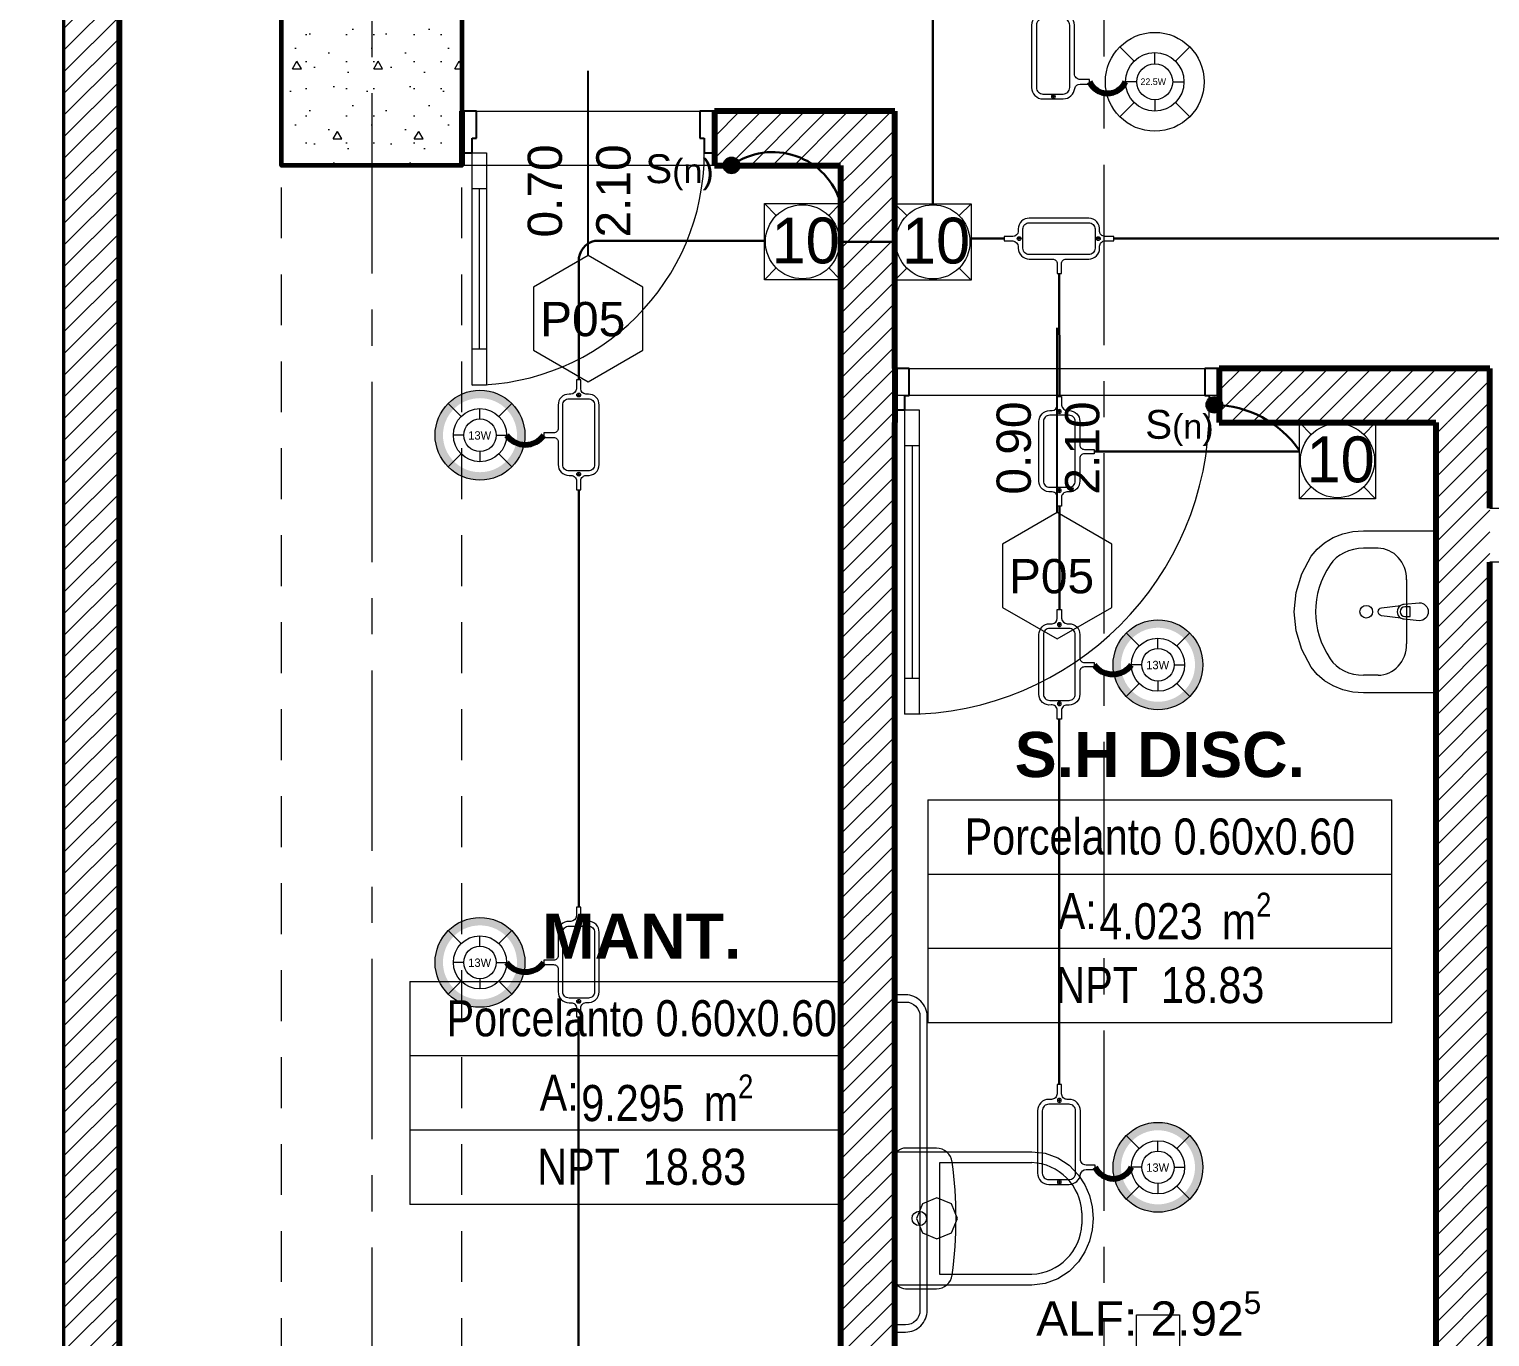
# Model space of a CAD drawing. Header units: inches. Extents: x -38 to 5698, y -33 to 92.
# Drawn here: x 413.37 to 417.42, y 12.852 to 16.477 of the extents above; entities that cross this region are included whole.
import ezdxf
from ezdxf.lldxf.tags import DXFTag

# ---------------------------------------------------------------- set-up
doc = ezdxf.new("R2010")
doc.units = ezdxf.units.IN
doc.header["$MEASUREMENT"] = 0
doc.set_wipeout_variables(frame=1)
for name, pattern in [('CONTINUA', [0]), ('Hidden Line', [0.195611, 0.141111, -0.0545]), ('Punto & Raya', [0.65, 0.5, -0.075, 0, -0.075]), ('Rayas', [0.282222, 0.141111, -0.141111]), ('Wipeout_Contour', [1, 0, -1])]:
    doc.linetypes.add(name, pattern=pattern)
for name, color, linetype, lineweight in [('00 IE CKTO TOMAS', 111, 'Rayas', 18), ('01 IE LUM LED AD DN570C', 1, 'Continuous', 13), ('01 IE LUM LED EMP DN570B', 3, 'Continuous', 13), ('ALUMBRADO_CONDUIT', 30, 'CONDUIT1', 30), ('ALUMBRADO_PVC', 6, 'PVC1', 30), ('Bancas', 1, 'Continuous', 13), ('Cable Alumbrado', 150, 'Continuous', 30), ('CABLEADO EXT.', 3, 'PVCSUBT', 30), ('Simb_Alumbrado', 140, 'CONTINUA', 30)]:
    doc.layers.add(name, color=color, linetype=linetype, lineweight=lineweight)
for name, color, linetype in [('02 _ ARQ _ ALB _ Ejes Generales', 7, 'Continuous'), ('02 _ ARQ _ ZON _ Espacio.3D', 7, 'Continuous'), ('08 _ STR _ EXT _ 06 Columnas', 7, 'Continuous'), ('08 _ STR _ EXT _ 09 Vigas', 7, 'Continuous'), ('Estructura - 04 MURO', 7, 'Continuous'), ('Interior - Sanitarios', 7, 'Continuous'), ('Marcador - Secciones', 251, 'Continuous')]:
    doc.layers.add(name, color=color, linetype=linetype)
doc.styles.add('Annotative', font='arial.ttf')
doc.styles.add('Estilo_Generado_4', font='swisse.ttf')
doc.styles.add('Estilo_Generado_8', font='arialbd.ttf')
doc.styles.add('Estilo_Generado_9', font='ARIALN.TTF')
doc.styles.add('{18b73a54-fa43-428c-adcb-c1c7bbdf2c84}', font='Simplex.shx')
tags = doc.linetypes.add('CONDUIT', pattern='A,1.5,-0.210535,["con",{18b73a54-fa43-428c-adcb-c1c7bbdf2c84},S=0.2,R=0,X=0,Y=-0.065594],-0.702384', length=2.412919).pattern_tags.tags
tags[6] = DXFTag(74, 10)
tags = doc.linetypes.add('CONDUIT1', pattern='A,1,-0.19772,["con",{18b73a54-fa43-428c-adcb-c1c7bbdf2c84},S=0.2,R=0,X=0,Y=-0.065594],-0.593642', length=1.791362).pattern_tags.tags
tags[6] = DXFTag(74, 10)
tags = doc.linetypes.add('PVC1', pattern='A,1,-0.19772,["PVC",{18b73a54-fa43-428c-adcb-c1c7bbdf2c84},S=0.13,R=0,X=0,Y=-0.061851],-0.507647', length=1.705367).pattern_tags.tags
tags[6] = DXFTag(74, 10)
tags = doc.linetypes.add('PVCSUBT', pattern='A,0.6,-0.3,0.6,-0.075691,["PVC",Standard,S=0.2,R=0,X=0,Y=-0.093724],-0.621005', length=2.196696).pattern_tags.tags
tags[10] = DXFTag(74, 10)
pattern_1 = [(45, (370.000046, 6e-09), (-0.030052038, 0.030052038), [])]

# ---------------------------------------------------------------- blocks, each defined once
blk = doc.blocks.new('LUM DN570C')
at = {"layer": '01 IE LUM LED AD DN570C'}
h = blk.add_hatch(color=256, dxfattribs=at)
edge = h.paths.add_edge_path()
edge.add_arc((0, 0), 0.1344, 0, 360)
edge = h.paths.add_edge_path(flags=17)
edge.add_arc((0, 0), 0.1108, 0, 360)
for p, q in [((-0.0561, 0.0563), (-0.0949, 0.0952)), ((0.0561, 0.0563), (0.0949, 0.0952)), ((-0.0561, -0.0563), (-0.0949, -0.0952)), ((0.0561, -0.0563), (0.0949, -0.0952))]:
    blk.add_line(p, q, dxfattribs=at)
at = {"layer": '01 IE LUM LED AD DN570C', "ltscale": 0.4}
for p, q in [((0, 0.0487), (0, 0.0795)), ((-0.0487, 0), (-0.0795, 0)), ((0.0487, 0), (0.0795, 0)), ((0, -0.0487), (0, -0.0795))]:
    blk.add_line(p, q, dxfattribs=at)
at = {"layer": '01 IE LUM LED AD DN570C'}
for radius in [0.1344, 0.0795]:
    blk.add_circle((0, 0), radius, dxfattribs=at)
at = {"layer": '01 IE LUM LED AD DN570C', "ltscale": 0.4}
blk.add_circle((0, 0), 0.0487, dxfattribs=at)
at = {"color": 1, "linetype": 'ByBlock', "lineweight": 80, "insert": (-0.0353, 0.0117), "char_height": 0.025, "width": 0.622217, "attachment_point": 1}
blk.add_mtext('13W ', dxfattribs=at)
blk = doc.blocks.new('LUMINARIA 2')
at = {"layer": '01 IE LUM LED EMP DN570B'}
for p, q in [((-0.0939, 0.0936), (-0.1589, 0.1584)), ((0.0939, 0.0936), (0.1589, 0.1584)), ((-0.0939, -0.0936), (-0.1589, -0.1584)), ((0.0939, -0.0936), (0.1589, -0.1584))]:
    blk.add_line(p, q, dxfattribs=at)
at = {"layer": '01 IE LUM LED EMP DN570B', "ltscale": 0.4}
for p, q in [((0, 0.0813), (0, 0.1326)), ((-0.0813, 0), (-0.1326, 0)), ((0.0813, 0), (0.1326, 0)), ((0, -0.0813), (0, -0.1326))]:
    blk.add_line(p, q, dxfattribs=at)
at = {"layer": '01 IE LUM LED EMP DN570B'}
for radius in [0.2244, 0.1326]:
    blk.add_circle((0, 0), radius, dxfattribs=at)
at = {"layer": '01 IE LUM LED EMP DN570B', "ltscale": 0.4}
blk.add_circle((0, 0), 0.0813, dxfattribs=at)
at = {"layer": '01 IE LUM LED EMP DN570B', "color": 8, "linetype": 'ByBlock', "lineweight": 80, "insert": (-0.0649, 0.0156), "char_height": 0.03, "width": 0.178585, "attachment_point": 1}
blk.add_mtext('{\\C3;22.5W}', dxfattribs=at)
blk = doc.blocks.new('100x100x80 adosado')
at = {"layer": 'Simb_Alumbrado', "lineweight": 13}
blk.add_lwpolyline([(-0.0768, 0.0788), (0.0194, 0.0788), (0.0194, -0.0174), (-0.0768, -0.0174)], close=True, dxfattribs=at)
at = {"layer": 'Simb_Alumbrado', "lineweight": 9}
for points in [[(-0.0768, 0.0788), (-0.0618, 0.0638)], [(0.0043, 0.0638), (0.0194, 0.0788)], [(-0.0768, -0.0174), (-0.0618, -0.0023)], [(0.0043, -0.0023), (0.0194, -0.0174)]]:
    blk.add_lwpolyline(points, dxfattribs=at)
blk.add_circle((-0.0287, 0.0307), 0.0467, dxfattribs=at)
at = {"layer": 'Simb_Alumbrado', "lineweight": 9, "insert": (-0.0677, 0.0612), "char_height": 0.05773, "attachment_point": 1}
blk.add_mtext_dynamic_manual_height_columns('10', width=0.119989, gutter_width=12.5, heights=[0], dxfattribs=at)
blk = doc.blocks.new('oval t')
at = {"layer": 'Simb_Alumbrado', "lineweight": 13}
blk.add_lwpolyline([(0.0141, 0.0102, -0.414214), (0.0041, 0.0202), (0.0041, 0.0416), (-0.0056, 0.0416), (-0.0056, 0.0202, -0.414214), (-0.0156, 0.0102), (-0.0659, 0.0102, 0.414214), (-0.0899, -0.0138), (-0.0899, -0.0183, -0.414214), (-0.1019, -0.0303), (-0.1213, -0.0303), (-0.1213, -0.04), (-0.1016, -0.04, -0.451917), (-0.0897, -0.0535, 0.451917), (-0.0659, -0.0805), (0.0659, -0.0805, 0.414214), (0.0899, -0.0566), (0.0899, -0.0512, -0.398753), (0.1019, -0.0401), (0.1213, -0.0401), (0.1213, -0.0304), (0.1019, -0.0304, -0.368669), (0.0899, -0.0176), (0.0899, -0.0138, 0.414214), (0.0659, 0.0102), (0.0141, 0.0102)], format="xyb", dxfattribs=at)
blk.add_lwpolyline([(-0.0659, 0), (0.0659, 0, -0.414214), (0.0797, -0.0138), (0.0797, -0.0566, -0.414214), (0.0659, -0.0703), (-0.0659, -0.0703, -0.414214), (-0.0797, -0.0566), (-0.0797, -0.0138, -0.414214)], format="xyb", close=True, dxfattribs=at)
for points in [[(-0.0869, -0.031), (-0.0869, -0.0394)], [(0.0879, -0.031), (0.0879, -0.0394)], [(-0.0911, -0.0352), (-0.0828, -0.0352)], [(0.0837, -0.0352), (0.0921, -0.0352)]]:
    blk.add_lwpolyline(points, dxfattribs=at)
for centre in [(-0.0869, -0.0352), (0.0879, -0.0352)]:
    blk.add_circle(centre, 0.00419, dxfattribs=at)
blk = doc.blocks.new('CAJA OVAL TIPO L')
at = {"layer": 'Simb_Alumbrado', "lineweight": 13}
blk.add_lwpolyline([(-0.0491, -0.079), (-0.0491, -0.0343, -0.380413), (-0.0258, -0.0088), (-0.0258, -0.0088, 0.341426), (-0.0164, 0.0033), (-0.0164, 0.0236), (-0.0063, 0.0236), (-0.0063, 0.0033, 0.414214), (0.0063, -0.0092), (0.1138, -0.0092, -0.414214), (0.1388, -0.0343), (0.1388, -0.0382, 0.414214), (0.1513, -0.0508), (0.1716, -0.0508), (0.1716, -0.0609), (0.1513, -0.0609, 0.414214), (0.1388, -0.0734), (0.1388, -0.079, -0.414214), (0.1138, -0.104), (-0.0241, -0.104, -0.414214), (-0.0491, -0.079, 0.414214)], format="xyb", dxfattribs=at)
blk.add_lwpolyline([(-0.0241, -0.0199), (0.1138, -0.0199, -0.414214), (0.1282, -0.0343), (0.1282, -0.079, -0.414214), (0.1138, -0.0934), (-0.0241, -0.0934, -0.414214), (-0.0384, -0.079), (-0.0384, -0.0343, -0.414214)], format="xyb", close=True, dxfattribs=at)
for points in [[(-0.0483, -0.0558), (-0.0395, -0.0558)], [(-0.0439, -0.0514), (-0.0439, -0.0602)], [(0.1323, -0.0558), (0.1411, -0.0558)], [(0.1367, -0.0514), (0.1367, -0.0602)]]:
    blk.add_lwpolyline(points, dxfattribs=at)
for centre in [(-0.0439, -0.0558), (0.1367, -0.0558)]:
    blk.add_circle(centre, 0.00438, dxfattribs=at)
blk = doc.blocks.new('ii3t')
at = {"layer": 'Simb_Alumbrado', "lineweight": 5}
h = blk.add_hatch(color=3, dxfattribs=at)
edge = h.paths.add_edge_path()
edge.add_arc((0, 0), 0.0164, 0, 360)
blk.add_circle((0, 0), 0.0164, dxfattribs=at)

msp = doc.modelspace()

# ---------------------------------------------------------------- linework, layer by layer
at = {"layer": '02 _ ARQ _ ALB _ Ejes Generales', "color": 251, "linetype": 'Punto & Raya', "lineweight": 13}
msp.add_line((414.32, 45.9), (414.32, 2.05), dxfattribs=at)
at = {"layer": '02 _ ARQ _ ZON _ Espacio.3D', "color": 252, "linetype": 'Continuous', "lineweight": 13}
for p, q in [((415.862, 14.3408), (415.862, 13.7231)), ((415.862, 14.3408), (417.1483, 14.3408)), ((417.1483, 13.7231), (417.1483, 14.3408)), ((415.862, 14.1349), (417.1483, 14.1349)), ((417.1483, 13.929), (415.862, 13.929)), ((414.4256, 13.837), (414.4256, 13.2193)), ((414.4256, 13.837), (415.7119, 13.837)), ((415.7119, 13.2193), (415.7119, 13.837)), ((417.1483, 13.7231), (415.862, 13.7231)), ((415.7119, 13.6311), (414.4256, 13.6311)), ((415.7119, 13.4252), (414.4256, 13.4252)), ((415.7119, 13.2193), (414.4256, 13.2193))]:
    msp.add_line(p, q, dxfattribs=at)
at = {"layer": '02 _ ARQ _ ZON _ Espacio.3D', "color": 254, "linetype": 'Continuous', "lineweight": 0, "flags": 128}
msp.add_lwpolyline([(390.07, 17.4), (414.57, 17.4), (414.57, 16.25), (415.77, 16.25), (415.77, 15.5372), (417.42, 15.5372), (417.42, 15.1499), (418.32, 15.1499), (418.3204, 17.1), (417.82, 17.1), (417.82, 19.05), (415.6804, 19.05), (415.6804, 20.35)], dxfattribs=at)
msp.add_lwpolyline([(407.12, 16.5), (407.12, 8.1), (407.57, 8.1), (407.57, 7.7), (407.77, 7.7), (407.77, 7.3311), (413.67, 7.3311), (413.67, 7.7), (414.07, 7.7), (414.07, 8.1), (414.57, 8.1), (414.57, 7.35), (420.67, 7.35), (420.67, 7.7), (421.07, 7.7), (421.07, 8.1), (421.42, 8.1), (421.4199, 11.45), (413.47, 11.4499), (413.47, 17.35), (407.57, 17.3493), (407.57, 16.5)], close=True, dxfattribs=at)
at = {"layer": '02 _ ARQ _ ZON _ Espacio.3D', "color": 9, "linetype": 'Continuous', "lineweight": 5, "flags": 128}
for points in [[(413.62, 16.9), (413.62, 11.6999), (415.77, 11.7), (415.77, 12.6005), (415.62, 12.6005), (415.62, 16.1), (414.07, 16.1), (414.07, 16.9)], [(417.27, 12.7505), (417.27, 15.3872), (416.67, 15.3872), (416.67, 15.4622), (415.77, 15.4622), (415.77, 12.7505)], [(417.42, 14.9999), (417.42, 11.7), (421.32, 11.7), (421.32, 14.9999), (418.47, 14.9999), (418.47, 13.6749), (418.32, 13.6749), (418.32, 14.9999)]]:
    msp.add_lwpolyline(points, close=True, dxfattribs=at)
at = {"layer": '08 _ STR _ EXT _ 09 Vigas', "color": 251, "linetype": 'Hidden Line', "lineweight": 13}
for p, q in [((414.07, 7.7), (414.07, 16.9)), ((414.57, 7.7), (414.57, 16.9))]:
    msp.add_line(p, q, dxfattribs=at)
at = {"layer": 'ALUMBRADO_CONDUIT', "color": 30, "lineweight": 30, "ltscale": 0.4, "true_color": 0xf26722}
for p, q in [((415.8759, 15.9938), (415.8759, 16.5958)), ((414.9388, 15.891), (415.4083, 15.891)), ((416.0733, 15.897), (415.9817, 15.897)), ((417.467, 15.897), (416.3775, 15.897)), ((414.8936, 15.8333), (414.8936, 15.5051)), ((416.2265, 15.4595), (416.2264, 15.8007)), ((416.8918, 15.3064), (416.3228, 15.3064)), ((414.8936, 15.2009), (414.8936, 14.0434)), ((416.2265, 14.8686), (416.2265, 15.1553)), ((416.2264, 13.5516), (416.2264, 14.5644)), ((414.8935, 13.7392), (414.8935, 12.6771))]:
    msp.add_line(p, q, dxfattribs=at)
msp.add_arc((414.9507, 15.8351), 0.0571, 102.0992, 181.8073, dxfattribs=at)
at = {"layer": 'CABLEADO EXT.', "color": 3, "lineweight": 80}
for centre, radius, start, end in [((416.3599, 16.3556), 0.0556, 205.4571, 334.5429), ((414.7455, 15.3897), 0.0641, 216.0183, 323.9817), ((416.3746, 14.7532), 0.0641, 216.0183, 323.9817), ((414.7455, 13.928), 0.0641, 216.0183, 323.9817), ((416.3762, 13.3461), 0.0556, 205.4571, 334.5429)]:
    msp.add_arc(centre, radius, start, end, dxfattribs=at)
at = {"layer": 'Estructura - 04 MURO', "color": 152, "linetype": 'Continuous', "lineweight": 25}
for p, q in [((414.92, 15.85), (414.92, 16.3625)), ((416.22, 15.1372), (416.22, 15.6497))]:
    msp.add_line(p, q, dxfattribs=at)
at = {"layer": 'Estructura - 04 MURO', "color": 165, "linetype": 'Continuous', "lineweight": 25}
for p, q in [((414.57, 16.25), (414.57, 16.135)), ((414.61, 16.25), (414.57, 16.25)), ((414.61, 16.175), (414.61, 16.25)), ((415.23, 16.25), (415.23, 16.175)), ((414.598, 16.135), (414.598, 16.175)), ((414.598, 16.175), (414.61, 16.175)), ((415.23, 16.175), (415.242, 16.175)), ((415.242, 16.175), (415.242, 16.135)), ((414.57, 16.135), (414.598, 16.135)), ((415.81, 15.4622), (415.81, 15.5372)), ((416.63, 15.5372), (416.63, 15.4622)), ((415.798, 15.4222), (415.798, 15.4622)), ((415.798, 15.4622), (415.81, 15.4622)), ((416.63, 15.4622), (416.642, 15.4622)), ((416.642, 15.4622), (416.642, 15.4222))]:
    msp.add_line(p, q, dxfattribs=at)
at = {"layer": 'Estructura - 04 MURO', "color": 7, "linetype": 'Continuous', "lineweight": 80}
msp.add_line((414.57, 16.25), (414.57, 16.1), dxfattribs=at)
at = {"layer": 'Estructura - 04 MURO', "color": 165, "linetype": 'Continuous', "lineweight": 15}
for p, q in [((414.598, 15.491), (414.598, 16.135)), ((414.598, 16.135), (414.638, 16.135)), ((414.638, 16.135), (414.638, 15.491)), ((414.638, 16.035), (414.598, 16.035)), ((414.598, 15.591), (414.638, 15.591)), ((414.638, 15.491), (414.598, 15.491)), ((415.798, 14.5782), (415.798, 15.4222)), ((415.798, 15.4222), (415.838, 15.4222)), ((415.838, 15.4222), (415.838, 14.5782)), ((415.838, 15.3222), (415.798, 15.3222)), ((415.798, 14.6782), (415.838, 14.6782)), ((415.838, 14.5782), (415.798, 14.5782))]:
    msp.add_line(p, q, dxfattribs=at)
at = {"layer": 'Estructura - 04 MURO', "color": 7, "linetype": 'Continuous', "lineweight": 80, "flags": 128}
msp.add_lwpolyline([(413.47, 11.4499), (413.47, 16.9)], dxfattribs=at)
at = {"layer": 'Estructura - 04 MURO', "color": 165, "linetype": 'Continuous', "lineweight": 15, "flags": 128}
for points in [[(414.618, 16.035), (414.618, 15.591)], [(415.818, 15.3222), (415.818, 14.6782)]]:
    msp.add_lwpolyline(points, dxfattribs=at)
at = {"layer": 'Estructura - 04 MURO', "color": 251, "linetype": 'Continuous', "lineweight": 13, "flags": 128}
for points in [[(414.92, 15.5), (415.0716, 15.5875), (415.0716, 15.7625), (414.92, 15.85), (414.7685, 15.7625), (414.7685, 15.5875)], [(416.22, 14.7872), (416.3716, 14.8747), (416.3716, 15.0497), (416.22, 15.1372), (416.0685, 15.0497), (416.0685, 14.8747)]]:
    msp.add_lwpolyline(points, close=True, dxfattribs=at)
at = {"layer": 'Estructura - 04 MURO', "color": 175, "linetype": 'Continuous', "lineweight": 15}
for centre, radius in [((414.598, 16.135), 0.644), ((415.798, 15.4222), 0.844)]:
    msp.add_arc(centre, radius, 270, 0, dxfattribs=at)
at = {"layer": 'Interior - Sanitarios', "color": 205, "linetype": 'Continuous', "lineweight": 13}
for p, q in [((417.1101, 15.0384), (417.0702, 15.0384)), ((417.1895, 14.9515), (417.1895, 14.7734)), ((417.1996, 14.8761), (417.1847, 14.8761)), ((417.1996, 14.8489), (417.1996, 14.8761)), ((417.1847, 14.8489), (417.1996, 14.8489)), ((417.1101, 14.6866), (417.0702, 14.6866)), ((415.8949, 13.0255), (415.8949, 13.3355)), ((415.8949, 13.3355), (416.1499, 13.3355)), ((415.8467, 13.2208), (415.83, 13.1805)), ((415.887, 13.2375), (415.8467, 13.2208)), ((415.9273, 13.2208), (415.887, 13.2375)), ((415.944, 13.1805), (415.9273, 13.2208)), ((415.75, 13.1965), (415.75, 13.1645)), ((415.77, 13.1965), (415.75, 13.1965)), ((415.77, 13.1645), (415.75, 13.1645)), ((415.83, 13.1805), (415.8467, 13.1402)), ((415.9273, 13.1402), (415.944, 13.1805)), ((416.2892, 13.1961), (416.2892, 13.1649)), ((415.8467, 13.1402), (415.887, 13.1235)), ((415.887, 13.1235), (415.9273, 13.1402)), ((416.1499, 13.0255), (415.8949, 13.0255))]:
    msp.add_line(p, q, dxfattribs=at)
at = {"layer": 'Interior - Sanitarios', "color": 205, "linetype": 'Continuous', "lineweight": 13, "flags": 128}
for points in [[(417.27, 14.6377), (417.0702, 14.6377), (417.0407, 14.6399), (417.0123, 14.6463), (416.9856, 14.6568), (416.9617, 14.671), (416.9412, 14.6885), (416.9249, 14.7087), (416.8988, 14.7576), (416.8828, 14.8093), (416.8774, 14.8625), (416.8828, 14.9156), (416.8988, 14.9673), (416.9249, 15.0162), (416.9412, 15.0364), (416.9617, 15.0539), (416.9856, 15.0681), (417.0123, 15.0786), (417.0407, 15.0851), (417.0702, 15.0872), (417.27, 15.0872)], [(416.15, 12.9955), (415.77, 12.9955), (415.77, 13.3655), (416.15, 13.3655), (416.1873, 13.3612), (416.2227, 13.3483), (416.2541, 13.3278), (416.28, 13.3005), (416.2972, 13.2733), (416.3097, 13.2437), (416.3174, 13.2125), (416.32, 13.1805), (416.3174, 13.1485), (416.3097, 13.1173), (416.2972, 13.0877), (416.28, 13.0605), (416.2541, 13.0332), (416.2227, 13.0127), (416.1873, 12.9998)], [(416.56, 12.9135), (416.56, 12.7505), (416.44, 12.7505), (416.44, 12.9135)]]:
    msp.add_lwpolyline(points, close=True, dxfattribs=at)
for points in [[(417.27, 14.926), (417.29, 14.926), (417.29, 14.899), (417.27, 14.899)], [(417.27, 14.826), (417.29, 14.826), (417.29, 14.799), (417.27, 14.799)], [(415.775, 13.8105), (415.77, 13.8105), (415.77, 13.7705), (415.775, 13.7705), (415.775, 13.8105)]]:
    msp.add_lwpolyline(points, dxfattribs=at)
msp.add_lwpolyline([(417.2245, 14.8375), (417.1825, 14.8415, -0.12102), (417.173, 14.8447), (417.1201, 14.8514, -0.882566), (417.1201, 14.8736), (417.173, 14.8802, -0.12102), (417.1825, 14.8835), (417.2245, 14.8875, -1)], format="xyb", close=True, dxfattribs=at)
msp.add_lwpolyline([(415.77, 13.0155, 0.414214), (415.8, 12.9855), (415.8854, 12.9855, 0.375967), (415.9296, 13.0243, 0.066259), (415.9296, 13.3367, 0.375967), (415.8854, 13.3755), (415.8, 13.3755, 0.414214), (415.77, 13.3455)], format="xyb", dxfattribs=at)
at = {"layer": 'Interior - Sanitarios', "color": 205, "linetype": 'Continuous', "lineweight": 13}
for centre, radius in [((417.0776, 14.8625), 0.0175), ((415.838, 13.1805), 0.02)]:
    msp.add_circle(centre, radius, dxfattribs=at)
at = {"layer": 'Interior - Sanitarios', "color": 175, "linetype": 'Continuous', "lineweight": 13}
for centre, radius, start, end in [((417.1844, 14.8625), 0.0211, 122.771, 237.229), ((417.1847, 14.8625), 0.0136, 90, 270), ((416.1431, 13.1894), 0.1462, 2.6117, 87.34), ((416.1431, 13.1716), 0.1462, 272.66, 357.3883)]:
    msp.add_arc(centre, radius, start, end, dxfattribs=at)
at = {"layer": 'Interior - Sanitarios', "color": 205, "linetype": 'Continuous', "lineweight": 13}
for centre, major_axis, ratio, start_param, end_param in [((417.0702, 14.9515), (0.1057, 0), 0.821452, 1.570796, 2.644618), ((417.1101, 14.9514), (0, 0.087), 0.9125, 4.712389, 6.283185), ((417.27, 14.8625), (0.3331, 0), 0.821452, 2.644618, 3.638567), ((417.1101, 14.7735), (0, 0.087), 0.9125, 3.141593, 4.712389), ((417.0702, 14.7734), (0.1057, 0), 0.821452, 3.638567, 4.712389)]:
    msp.add_ellipse(centre, major_axis=major_axis, ratio=ratio, start_param=start_param, end_param=end_param, dxfattribs=at)
at = {"layer": 'Marcador - Secciones', "color": 251, "linetype": 'Punto & Raya', "lineweight": 13}
msp.add_line((416.3507, 10.0018), (416.3507, 17.4928), dxfattribs=at)

# ---------------------------------------------------------------- block references
at = {"layer": '01 IE LUM LED AD DN570C', "color": 1, "lineweight": 5, "xscale": 0.9263905751172247, "yscale": 0.9263905751172247, "zscale": 0.9263905751172247}
for p in [(414.62, 15.352), (416.5, 14.7155), (414.62, 13.8903), (416.5, 13.3222)]:
    msp.add_blockref('LUM DN570C', p, dxfattribs=at)
at = {"layer": '01 IE LUM LED EMP DN570B', "xscale": 0.6105334384153049, "yscale": 0.6105334384153049, "zscale": 0.6105334384153049}
msp.add_blockref('LUMINARIA 2', (416.4911, 16.3317), dxfattribs=at)
at = {"layer": 'ALUMBRADO_CONDUIT', "linetype": 'CONDUIT', "lineweight": 30, "xscale": -1.253906979044094, "yscale": 1.253906979044094, "zscale": 1.253906979044094}
for p, rotation in [((416.2801, 16.3459), 270.0000000010243), ((416.2964, 13.3364), 270)]:
    msp.add_blockref('CAJA OVAL TIPO L', p, dxfattribs=dict(at, rotation=rotation))
at = {"layer": 'Bancas', "color": 252, "true_color": 0x939598, "yscale": 1.253906979044094, "zscale": 1.253906979044094}
for p, xscale, rotation in [((416.2254, 15.8528), 1.253906979044094, 180), ((414.8495, 15.353), 1.253906979044094, 89.99999999999999), ((416.2706, 15.3074), -1.253906979044094, 270), ((416.2706, 14.7165), -1.253906979044094, 270), ((414.8495, 13.8913), 1.253906979044094, 89.99999999999999)]:
    msp.add_blockref('oval t', p, dxfattribs=dict(at, xscale=xscale, rotation=rotation))

# ---------------------------------------------------------------- texts
at = {"layer": '00 IE CKTO TOMAS', "insert": (416.4646, 15.3217, 0.0004), "char_height": 0.08, "width": 0.768045, "attachment_point": 7, "style": 'Annotative'}
msp.add_mtext('S{\\H0.84375x;(n)}', dxfattribs=at)
at = {"layer": '02 _ ARQ _ ZON _ Espacio.3D', "color": 252, "lineweight": 25, "attachment_point": 2}
for s, insert, char_height, style in [('\\A1;{\\pqc;\\pt0;\\fArial|b1|i0|c0|p34;S.H DISC.}', (416.5052, 14.5292), 0.125, 'Estilo_Generado_8'), ('\\A1;{\\pqc;\\pt0;\\fArial Narrow|b0|i0|c0|p34;Porcelanto 0.60x0.60}', (416.5052, 14.2893), 0.1, 'Estilo_Generado_9'), ('\\A1;{\\pqc;\\pt0;\\fArial Narrow|b0|i0|c0|p34;A: }', (416.2761, 14.083), 0.1, 'Estilo_Generado_9'), ('\\A1;{\\pqc;\\pt0,0.3;\\fArial Narrow|b0|i0|c0|p34;4.023\\fArial Narrow|b0|i0|c0|p34;\\A1{\\H.66x;\\S^  ;}\\fArial Narrow|b0|i0|c0|p34; m\\fArial Narrow|b0|i0|c0|p34;\\A1{\\H.66x;\\S2^  ;}}', (416.5758, 14.0835), 0.1, 'Estilo_Generado_9'), ('\\A1;{\\pqc;\\pt0;\\fArial|b1|i0|c0|p34;MANT.}', (415.0687, 14.0254), 0.125, 'Estilo_Generado_8'), ('\\A1;{\\pqc;\\pt0;\\fArial Narrow|b0|i0|c0|p34;NPT  18.83}', (416.5052, 13.8776), 0.1, 'Estilo_Generado_9'), ('\\A1;{\\pqc;\\pt0;\\fArial Narrow|b0|i0|c0|p34;Porcelanto 0.60x0.60}', (415.0687, 13.7855), 0.1, 'Estilo_Generado_9'), ('\\A1;{\\pqc;\\pt0;\\fArial Narrow|b0|i0|c0|p34;A: }', (414.8396, 13.5792), 0.1, 'Estilo_Generado_9'), ('\\A1;{\\pqc;\\pt0,0.3;\\fArial Narrow|b0|i0|c0|p34;9.295\\fArial Narrow|b0|i0|c0|p34;\\A1{\\H.66x;\\S^  ;}\\fArial Narrow|b0|i0|c0|p34; m\\fArial Narrow|b0|i0|c0|p34;\\A1{\\H.66x;\\S2^  ;}}', (415.1393, 13.5796), 0.1, 'Estilo_Generado_9'), ('\\A1;{\\pqc;\\pt0;\\fArial Narrow|b0|i0|c0|p34;NPT  18.83}', (415.0687, 13.3738), 0.1, 'Estilo_Generado_9')]:
    msp.add_mtext(s, dxfattribs=dict(at, insert=insert, char_height=char_height, style=style))
at = {"layer": 'Estructura - 04 MURO', "color": 251, "lineweight": 25, "char_height": 0.095, "attachment_point": 7, "style": 'Estilo_Generado_4'}
for s, insert, rotation in [('\\A1;{\\pql;\\pt0;\\fSwis721 Ex BT|b0|i0|c0|p34;0.70\\fSwis721 Ex BT|b0|i0|c0|p34;\\A1{\\H.66x;\\S^  ;}\\fSwis721 Ex BT|b0|i0|c0|p34;\\fSwis721 Ex BT|b0|i0|c0|p34;}', (414.875, 15.9), 90), ('\\A1;{\\pql;\\pt0;\\fSwis721 Ex BT|b0|i0|c0|p34;2.10\\fSwis721 Ex BT|b0|i0|c0|p34;\\A1{\\H.66x;\\S^  ;}\\fSwis721 Ex BT|b0|i0|c0|p34;\\fSwis721 Ex BT|b0|i0|c0|p34;}', (415.065, 15.9), 90), ('\\A1;{\\pql;\\pt0;\\fSwis721 Ex BT|b0|i0|c0|p34;0.90\\fSwis721 Ex BT|b0|i0|c0|p34;\\A1{\\H.66x;\\S^  ;}\\fSwis721 Ex BT|b0|i0|c0|p34;\\fSwis721 Ex BT|b0|i0|c0|p34;}', (416.1751, 15.1872), 90), ('\\A1;{\\pql;\\pt0;\\fSwis721 Ex BT|b0|i0|c0|p34;2.10\\fSwis721 Ex BT|b0|i0|c0|p34;\\A1{\\H.66x;\\S^  ;}\\fSwis721 Ex BT|b0|i0|c0|p34;\\fSwis721 Ex BT|b0|i0|c0|p34;}', (416.365, 15.1872), 90), ('\\A1;{\\pql;\\pt0;\\fSwis721 Ex BT|b0|i0|c0|p34;P05\\fSwis721 Ex BT|b0|i0|c0|p34;\\fSwis721 Ex BT|b0|i0|c0|p34;\\fSwis721 Ex BT|b0|i0|c0|p34;}', (416.0867, 14.9123), 0)]:
    msp.add_mtext(s, dxfattribs=dict(at, insert=insert, rotation=rotation))
for s, insert in [('\\A1;{\\pql;\\pt0;\\fSwis721 Ex BT|b0|i0|c0|p34;P05\\fSwis721 Ex BT|b0|i0|c0|p34;\\fSwis721 Ex BT|b0|i0|c0|p34;\\fSwis721 Ex BT|b0|i0|c0|p34;}', (414.7867, 15.625)), ('\\A1;{\\pql;\\pt0;\\fSwis721 Ex BT|b0|i0|c0|p34;ALF: 2.92\\fSwis721 Ex BT|b0|i0|c0|p34;\\A1{\\H.66x;\\S5^  ;}\\fSwis721 Ex BT|b0|i0|c0|p34;\\fSwis721 Ex BT|b0|i0|c0|p34;}', (416.1623, 12.8279))]:
    msp.add_mtext(s, dxfattribs=dict(at, insert=insert))

# ---------------------------------------------------------------- next in the draw order: wipeouts: each hides what was drawn before it
at = {"color": 254, "linetype": 'Wipeout_Contour', "lineweight": 0, "ltscale": 13039.254026}
msp.add_wipeout([(413.62, 11.6999), (413.62, 16.9), (413.47, 16.9), (413.47, 11.6999)], dxfattribs=at).dxf.layer = 'Estructura - 04 MURO'
at = {"color": 254, "linetype": 'Wipeout_Contour', "lineweight": 0, "ltscale": 9786.341465}
msp.add_wipeout([(415.62, 16.1), (415.77, 16.25), (415.62, 16.25)], dxfattribs=at).dxf.layer = 'Estructura - 04 MURO'
at = {"color": 254, "linetype": 'Wipeout_Contour', "lineweight": 0, "ltscale": 9791.280959}
msp.add_wipeout([(417.27, 15.3872), (417.42, 15.5372), (417.27, 15.5372)], dxfattribs=at).dxf.layer = 'Estructura - 04 MURO'

# ---------------------------------------------------------------- next in the draw order: hatches: boundary and pattern name
at = {"layer": '08 _ STR _ EXT _ 06 Columnas', "linetype": 'Continuous', "lineweight": 9}
h = msp.add_hatch(dxfattribs=at)
h.set_pattern_fill('HORMIGÓN_EN_MASA_0002', style=0, pattern_type=2)
h.set_pattern_definition([(0, (370.00005, 6e-09), (0, 0.3897114), [0.024375, -0.200625]), (0, (370.11255, 0.19486), (0, 0.3897114), [0.024375, -0.200625]), (60, (370.00005, 6e-09), (-0.3375, 0.1948557), [0.024375, -0.200625]), (60, (370.22505, 6e-09), (-0.3375, 0.1948557), [0.024375, -0.200625]), (120, (370.02442, 6e-09), (0.3375, 0.1948557), [0.024375, -0.200625]), (120, (370.24942, 6e-09), (0.3375, 0.1948557), [0.024375, -0.200625]), (0, (370.00005, 0.0375), (0, 0.075), [0, -0.075, 0, -0.1125]), (45, (370.03755, 0.0375), (-0.05303301, 0.05303301), [0, -0.05625, 0, -0.09375])])
h.paths.add_polyline_path([(413.47, 17.4), (413.47, 16.9), (414.07, 16.9), (414.07, 16.1), (414.57, 16.1), (414.57, 17.4)])
at = {"layer": 'Estructura - 04 MURO', "linetype": 'Continuous', "lineweight": 5}
h = msp.add_hatch(dxfattribs=at)
h.set_pattern_fill('LADRILLO_COMÚN_0002', color=252, style=0, pattern_type=2)
h.set_pattern_definition(pattern_1)
h.paths.add_polyline_path([(413.62, 11.6999), (413.62, 16.9), (413.47, 16.9), (413.47, 11.6999)])
h = msp.add_hatch(dxfattribs=at)
h.set_pattern_fill('LADRILLO_COMÚN_0002', color=252, style=0, pattern_type=2)
h.set_pattern_definition(pattern_1)
h.paths.add_polyline_path([(415.62, 16.1), (415.77, 16.25), (415.62, 16.25)])
h = msp.add_hatch(dxfattribs=at)
h.set_pattern_fill('LADRILLO_COMÚN_0002', color=252, style=0, pattern_type=2)
h.set_pattern_definition(pattern_1)
h.paths.add_polyline_path([(417.27, 15.3872), (417.42, 15.5372), (417.27, 15.5372)])

# ---------------------------------------------------------------- next in the draw order: linework, layer by layer
at = {"layer": '08 _ STR _ EXT _ 06 Columnas', "color": 7, "linetype": 'Continuous', "lineweight": 60, "flags": 128}
msp.add_lwpolyline([(413.47, 17.4), (414.57, 17.4), (414.57, 16.1), (414.07, 16.1), (414.07, 16.9), (413.47, 16.9)], close=True, dxfattribs=at)
at = {"layer": 'Estructura - 04 MURO', "color": 7, "linetype": 'Continuous', "lineweight": 80, "flags": 128}
msp.add_lwpolyline([(413.62, 11.6999), (413.62, 16.9)], dxfattribs=at)

# ---------------------------------------------------------------- next in the draw order: wipeouts: each hides what was drawn before it
at = {"color": 254, "linetype": 'Wipeout_Contour', "lineweight": 0, "ltscale": 13047.853723}
msp.add_wipeout([(415.62, 16.1), (415.62, 12.7505), (415.77, 12.7505), (415.77, 16.1)], dxfattribs=at).dxf.layer = 'Estructura - 04 MURO'
at = {"color": 254, "linetype": 'Wipeout_Contour', "lineweight": 0, "ltscale": 9790.425521}
msp.add_wipeout([(417.27, 15.3872), (417.42, 15.3872), (417.42, 15.5372)], dxfattribs=at).dxf.layer = 'Estructura - 04 MURO'

# ---------------------------------------------------------------- next in the draw order: hatches: boundary and pattern name
at = {"layer": 'Estructura - 04 MURO', "linetype": 'Continuous', "lineweight": 5}
h = msp.add_hatch(dxfattribs=at)
h.set_pattern_fill('LADRILLO_COMÚN_0002', color=252, style=0, pattern_type=2)
h.set_pattern_definition(pattern_1)
h.paths.add_polyline_path([(415.62, 16.1), (415.62, 12.7505), (415.77, 12.7505), (415.77, 16.1)])
h = msp.add_hatch(dxfattribs=at)
h.set_pattern_fill('LADRILLO_COMÚN_0002', color=252, style=0, pattern_type=2)
h.set_pattern_definition(pattern_1)
h.paths.add_polyline_path([(417.27, 15.3872), (417.42, 15.3872), (417.42, 15.5372)])

# ---------------------------------------------------------------- next in the draw order: linework, layer by layer
at = {"layer": 'ALUMBRADO_CONDUIT', "color": 30, "lineweight": 30, "ltscale": 0.4, "true_color": 0xf26722}
msp.add_line((415.7701, 15.8879), (415.6201, 15.8879), dxfattribs=at)
at = {"layer": 'Estructura - 04 MURO', "color": 165, "linetype": 'Continuous', "lineweight": 25}
for p, q in [((415.77, 15.5372), (415.77, 15.4222)), ((415.81, 15.5372), (415.77, 15.5372)), ((415.77, 15.4222), (415.798, 15.4222))]:
    msp.add_line(p, q, dxfattribs=at)
at = {"layer": 'Estructura - 04 MURO', "color": 7, "linetype": 'Continuous', "lineweight": 80}
msp.add_line((415.77, 15.5372), (415.77, 15.3872), dxfattribs=at)
at = {"layer": 'Estructura - 04 MURO', "color": 7, "linetype": 'Continuous', "lineweight": 80, "flags": 128}
msp.add_lwpolyline([(415.77, 12.7505), (415.77, 15.3872)], dxfattribs=at)
at = {"layer": 'Interior - Sanitarios', "color": 205, "linetype": 'Continuous', "lineweight": 13, "flags": 128}
for points in [[(415.775, 12.8655), (415.8, 12.8655, 0.414214), (415.86, 12.9255), (415.86, 13.7405, 0.414214), (415.8, 13.8005), (415.775, 13.8005)], [(415.775, 13.7805), (415.8, 13.7805, -0.414214), (415.84, 13.7405), (415.84, 12.9255, -0.414214), (415.8, 12.8855), (415.775, 12.8855)]]:
    msp.add_lwpolyline(points, format="xyb", dxfattribs=at)
msp.add_lwpolyline([(415.775, 12.8955), (415.77, 12.8955), (415.77, 12.8555), (415.775, 12.8555), (415.775, 12.8955)], dxfattribs=at)

# ---------------------------------------------------------------- next in the draw order: block references
at = {"layer": 'ALUMBRADO_CONDUIT', "linetype": 'PVC1', "lineweight": 35, "xscale": 2.199856799627834, "yscale": 2.199856799627834, "zscale": 2.199856799627834}
for p in [(415.5774, 15.8207), (415.9391, 15.8203)]:
    msp.add_blockref('100x100x80 adosado', p, dxfattribs=at)

# ---------------------------------------------------------------- next in the draw order: wipeouts: each hides what was drawn before it
at = {"color": 254, "linetype": 'Wipeout_Contour', "lineweight": 0, "ltscale": 9785.485774}
msp.add_wipeout([(415.62, 16.1), (415.77, 16.1), (415.77, 16.25)], dxfattribs=at).dxf.layer = 'Estructura - 04 MURO'
at = {"color": 254, "linetype": 'Wipeout_Contour', "lineweight": 0, "ltscale": 13054.437197}
msp.add_wipeout([(417.27, 15.3872), (417.27, 11.45), (417.42, 11.45), (417.42, 15.3872)], dxfattribs=at).dxf.layer = 'Estructura - 04 MURO'

# ---------------------------------------------------------------- next in the draw order: hatches: boundary and pattern name
at = {"layer": 'Estructura - 04 MURO', "linetype": 'Continuous', "lineweight": 5}
h = msp.add_hatch(dxfattribs=at)
h.set_pattern_fill('LADRILLO_COMÚN_0002', color=252, style=0, pattern_type=2)
h.set_pattern_definition(pattern_1)
h.paths.add_polyline_path([(415.62, 16.1), (415.77, 16.1), (415.77, 16.25)])
h = msp.add_hatch(dxfattribs=at)
h.set_pattern_fill('LADRILLO_COMÚN_0002', color=252, style=0, pattern_type=2)
h.set_pattern_definition(pattern_1)
h.paths.add_polyline_path([(417.27, 15.3872), (417.27, 11.45), (417.42, 11.45), (417.42, 15.3872)])

# ---------------------------------------------------------------- next in the draw order: linework, layer by layer
at = {"layer": 'Estructura - 04 MURO', "color": 7, "linetype": 'Continuous', "lineweight": 80, "flags": 128}
for points in [[(415.77, 15.5372), (415.77, 16.25)], [(415.62, 16.1), (415.62, 12.6505)], [(417.42, 15.1499), (417.42, 15.5372)], [(417.27, 15.3872), (417.27, 12.7505)], [(417.42, 11.45), (417.42, 14.9999)]]:
    msp.add_lwpolyline(points, dxfattribs=at)

# ---------------------------------------------------------------- next in the draw order: wipeouts: each hides what was drawn before it
at = {"color": 254, "linetype": 'Wipeout_Contour', "lineweight": 0, "ltscale": 13046.884893}
msp.add_wipeout([(415.62, 16.25), (415.27, 16.25), (415.27, 16.1), (415.62, 16.1)], dxfattribs=at).dxf.layer = 'Estructura - 04 MURO'
at = {"color": 254, "linetype": 'Wipeout_Contour', "lineweight": 0, "ltscale": 13052.970987}
msp.add_wipeout([(416.67, 15.5372), (416.67, 15.3872), (417.27, 15.3872), (417.27, 15.5372)], dxfattribs=at).dxf.layer = 'Estructura - 04 MURO'

# ---------------------------------------------------------------- next in the draw order: hatches: boundary and pattern name
at = {"layer": 'Estructura - 04 MURO', "linetype": 'Continuous', "lineweight": 5}
h = msp.add_hatch(dxfattribs=at)
h.set_pattern_fill('LADRILLO_COMÚN_0002', color=252, style=0, pattern_type=2)
h.set_pattern_definition(pattern_1)
h.paths.add_polyline_path([(415.62, 16.25), (415.27, 16.25), (415.27, 16.1), (415.62, 16.1)])
h = msp.add_hatch(dxfattribs=at)
h.set_pattern_fill('LADRILLO_COMÚN_0002', color=252, style=0, pattern_type=2)
h.set_pattern_definition(pattern_1)
h.paths.add_polyline_path([(416.67, 15.5372), (416.67, 15.3872), (417.27, 15.3872), (417.27, 15.5372)])

# ---------------------------------------------------------------- next in the draw order: linework, layer by layer
at = {"layer": 'ALUMBRADO_PVC', "linetype": 'PVC1', "ltscale": 0.4}
for centre, radius, start, end in [((415.4319, 15.9416), 0.1953, 15.6049, 125.8264), ((416.6508, 15.1422), 0.2939, 34.8991, 88.9489)]:
    msp.add_arc(centre, radius, start, end, dxfattribs=at)
at = {"layer": 'Estructura - 04 MURO', "color": 165, "linetype": 'Continuous', "lineweight": 25}
for p, q in [((415.27, 16.25), (415.23, 16.25)), ((415.27, 16.135), (415.27, 16.25)), ((415.242, 16.135), (415.27, 16.135)), ((416.67, 15.5372), (416.63, 15.5372)), ((416.67, 15.4222), (416.67, 15.5372)), ((416.642, 15.4222), (416.67, 15.4222))]:
    msp.add_line(p, q, dxfattribs=at)
at = {"layer": 'Estructura - 04 MURO', "color": 7, "linetype": 'Continuous', "lineweight": 80}
for p, q in [((415.27, 16.25), (415.27, 16.1)), ((415.77, 16.25), (415.27, 16.25)), ((416.67, 15.5372), (416.67, 15.3872)), ((417.42, 15.5372), (416.67, 15.5372))]:
    msp.add_line(p, q, dxfattribs=at)
at = {"layer": 'Estructura - 04 MURO', "color": 7, "linetype": 'Continuous', "lineweight": 80, "flags": 128}
for points in [[(415.27, 16.1), (415.62, 16.1)], [(416.67, 15.3872), (417.27, 15.3872)]]:
    msp.add_lwpolyline(points, dxfattribs=at)

# ---------------------------------------------------------------- next in the draw order: block references
at = {"layer": 'ALUMBRADO_CONDUIT', "linetype": 'PVC1', "lineweight": 35, "xscale": 2.199856799627834, "yscale": 2.199856799627834, "zscale": 2.199856799627834}
msp.add_blockref('100x100x80 adosado', (417.0609, 15.2138), dxfattribs=at)
at = {"layer": 'Cable Alumbrado', "lineweight": 0, "xscale": 1.404578189384958, "yscale": 1.404578189384958, "zscale": 1.404578189384958}
for p in [(415.3175, 16.1), (416.6562, 15.4361)]:
    msp.add_blockref('ii3t', p, dxfattribs=at)

# ---------------------------------------------------------------- next in the draw order: texts
at = {"layer": '00 IE CKTO TOMAS', "insert": (415.0784, 16.0304, -0.0001), "char_height": 0.08, "width": 0.768045, "attachment_point": 7, "style": 'Annotative'}
msp.add_mtext('S{\\H0.84375x;(n)}', dxfattribs=at)

doc.saveas('drawing.dxf')
